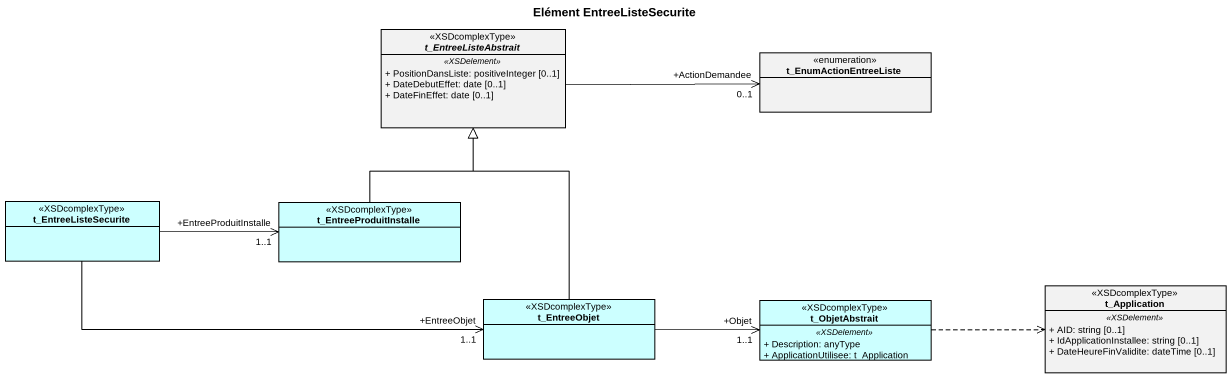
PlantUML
@startuml
title Elément EntreeListeSecurite
hide circle
hide empty members
skinparam classAttributeIconSize 0
abstract class t_EntreeListeAbstrait <<XSDcomplexType>> {
  .. <<XSDelement>> ..
  + PositionDansListe: positiveInteger [0..1]
  + DateDebutEffet: date [0..1]
  + DateFinEffet: date [0..1]
}
enum t_EnumActionEntreeListe
class t_EntreeListeSecurite <<XSDcomplexType>> #CCFFFF
class t_EntreeProduitInstalle <<XSDcomplexType>> #CCFFFF
class t_EntreeObjet <<XSDcomplexType>> #CCFFFF
class t_ObjetAbstrait <<XSDcomplexType>> #CCFFFF {
  .. <<XSDelement>> ..
  + Description: anyType
  + ApplicationUtilisee: t_Application
}
class t_Application <<XSDcomplexType>> {
  .. <<XSDelement>> ..
  + AID: string [0..1]
  + IdApplicationInstallee: string [0..1]
  + DateHeureFinValidite: dateTime [0..1]
}
t_EntreeListeAbstrait -right-> "+ActionDemandee\n0..1" t_EnumActionEntreeListe
t_EntreeListeSecurite -right-> "+EntreeProduitInstalle\n1..1" t_EntreeProduitInstalle
t_EntreeListeSecurite -right-> "+EntreeObjet\n1..1" t_EntreeObjet
t_EntreeProduitInstalle -up-|> t_EntreeListeAbstrait
t_EntreeObjet -up-|> t_EntreeListeAbstrait
t_EntreeObjet -right-> "+Objet\n1..1" t_ObjetAbstrait
t_ObjetAbstrait .right.> t_Application
@enduml
